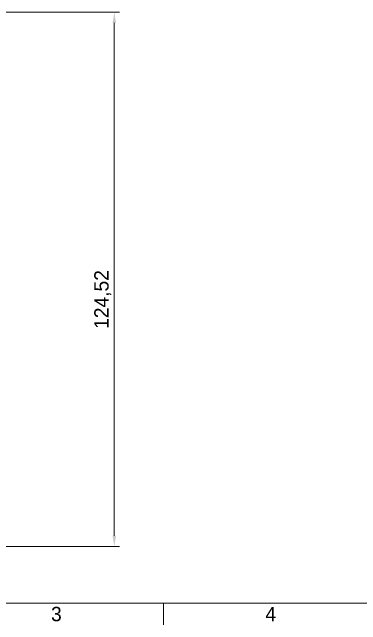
# Model space of a CAD drawing. Header units: millimetres. Extents: x 15 to 415, y 5 to 292.
# Drawn here: x 129.7 to 211, y 5 to 147.8 of the extents above; entities that cross this region are included whole.
import ezdxf

# ---------------------------------------------------------------- set-up
doc = ezdxf.new("R2010")
doc.units = ezdxf.units.MM
doc.layers.add('Annotations', color=7, linetype='Continuous')
doc.layers.add('Border', color=7, linetype='Continuous')
doc.styles.add('Shapr0', font='txt', dxfattribs={"height": 3.3495})
doc.styles.add('Shapr4', font='txt', dxfattribs={"height": 3.3495})
doc.dimstyles.new('ISO-25', dxfattribs={"dimtxt": 2.5, "dimasz": 2.5, "dimexe": 1.25, "dimexo": 0.625, "dimtad": 1, "dimtxsty": 'Standard', "dimcen": 2.5, "dimadec": 0, "dimazin": 0, "dimtfac": 1, "dimtmove": 0, "dimatfit": 3, "dimfxl": 1, "dimarcsym": 0})

# ---------------------------------------------------------------- blocks, each defined once
blk = doc.blocks.new('*D4')
at = {"layer": 'Annotations', "color": 0, "linetype": 'Continuous', "lineweight": 15}
for p, q in [((105.53, 147.76), (154.76, 147.76)), ((153.51, 145.26), (153.51, 25.74)), ((88.39, 23.24), (154.76, 23.24))]:
    blk.add_line(p, q, dxfattribs=at)
at = {"layer": 'Annotations', "color": 0}
for points in [[(153.93, 145.26), (153.1, 145.26), (153.51, 147.76)], [(153.1, 25.74), (153.93, 25.74), (153.51, 23.24)]]:
    blk.add_solid(points, dxfattribs=at)
at = {"layer": 'Defpoints', "color": 0}
for p in [(104.9, 147.76), (87.76, 23.24), (153.51, 23.24)]:
    blk.add_point(p, dxfattribs=at)
at = {"layer": 'Annotations', "color": 0, "lineweight": 15, "insert": (150.82, 80.81), "char_height": 3.349, "attachment_point": 5, "rotation": 90, "style": 'Shapr4'}
blk.add_mtext('\\A1;124,52', dxfattribs=at)

msp = doc.modelspace()

# ---------------------------------------------------------------- linework, layer by layer
at = {"layer": 'Border', "linetype": 'Continuous', "lineweight": 15}
for p, q in [((20, 10), (410, 10)), ((165, 10), (165, 5))]:
    msp.add_line(p, q, dxfattribs=at)

# ---------------------------------------------------------------- texts
at = {"layer": 'Border', "linetype": 'Continuous', "lineweight": 15, "char_height": 3.349, "width": 3.3495, "attachment_point": 2, "style": 'Shapr0'}
for s, insert in [('3', (140, 9.175)), ('4', (190, 9.175))]:
    msp.add_mtext(s, dxfattribs=dict(at, insert=insert))

# ---------------------------------------------------------------- dimensions: what is measured, and where the dimension line sits
at = {"layer": 'Annotations', "linetype": 'Continuous', "lineweight": 15}
dim = msp.add_linear_dim(base=(153.513, 23.24), p1=(104.903, 147.764), p2=(87.76, 23.24), angle=90, dimstyle='ISO-25', override={"dimscale": 1, "dimgap": 0.7, "dimdec": 2, "dimlfac": 1, "dimrnd": 0.01, "dimzin": 8, "dimdsep": 44, "dimtxsty": 'Shapr4', "dimse1": 0, "dimse2": 0, "dimadec": 2, "dimtol": 0, "dimlim": 0, "dimtp": 0, "dimtm": 0, "dimtfac": 0.6, "dimtdec": 8, "dimfrac": 2, "dimtolj": 1, "dimlwd": 15, "dimlwe": 15}, dxfattribs=at)
dim.commit()
dim.dimension.update_dxf_attribs({"geometry": '*D4', "text_midpoint": (153.513, 80.807), "dimtype": 160})

doc.saveas('drawing.dxf')
